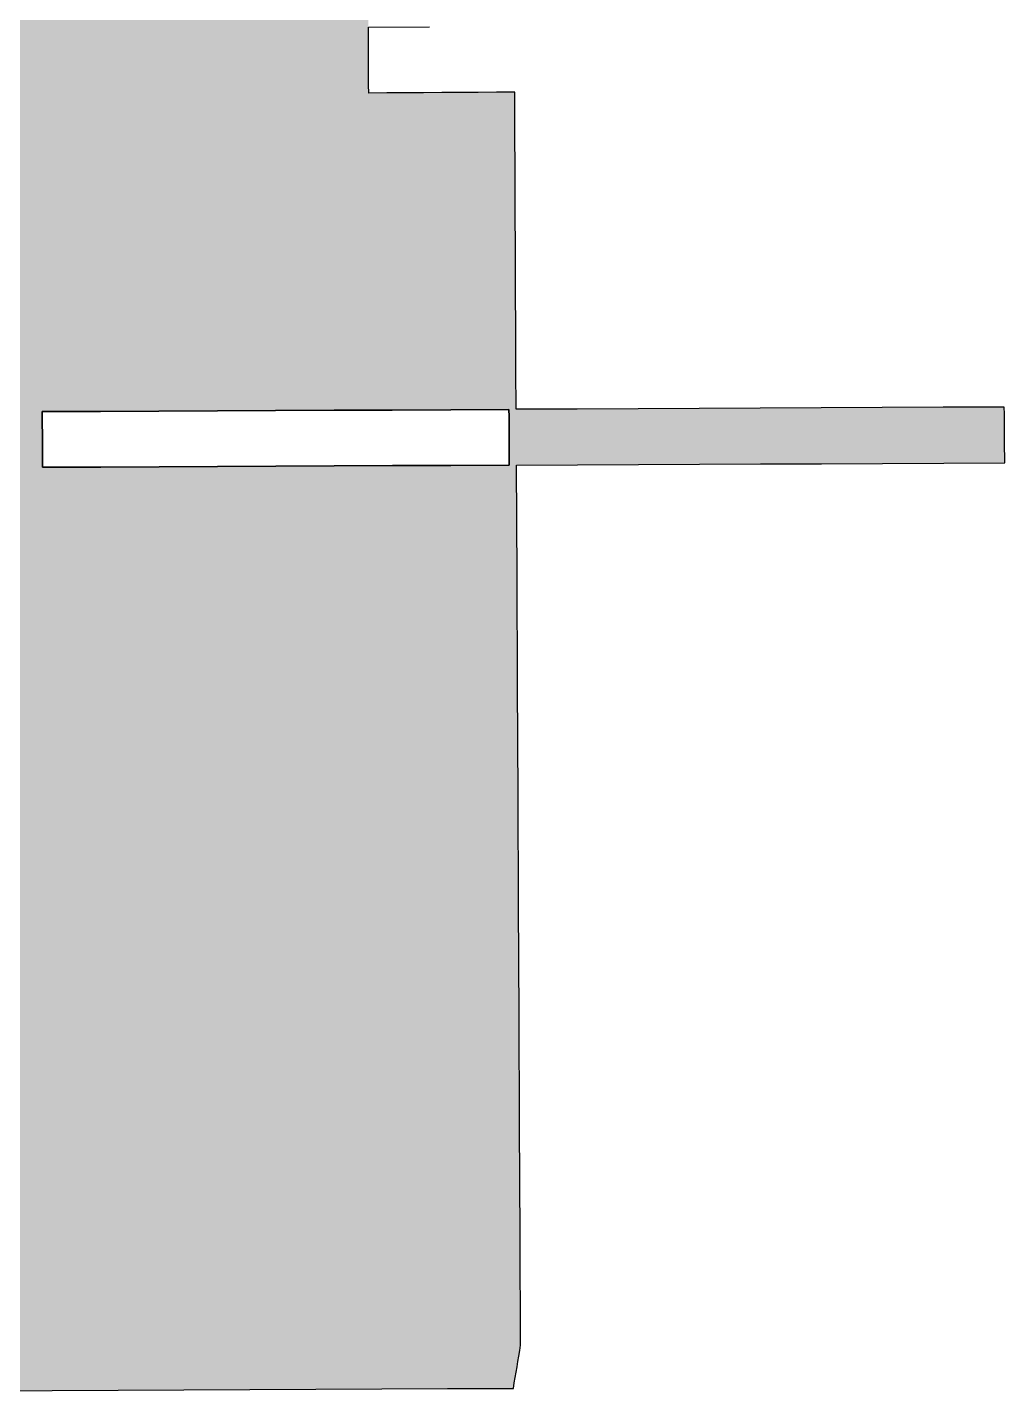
# Model space of a CAD drawing. Extents: x 4.5 to 35.8, y -15.7 to -10.4.
# Drawn here: x 15.901 to 17.308, y -15.619 to -13.656 of the extents above; entities that cross this region are included whole.
import ezdxf

# ---------------------------------------------------------------- set-up
doc = ezdxf.new("R2010")
doc.units = 0
doc.layers.add('LAYER_1', color=7, linetype='CONTINUOUS')

# ---------------------------------------------------------------- blocks, each defined once
blk = doc.blocks.new('*U5')
at = {"layer": 'LAYER_1', "color": 7}
for points in [[(15.9228, -15.6184), (15.8426, -10.4704), (15.9228, -10.47)], [(15.8426, -15.6187), (15.8426, -10.4704), (15.9228, -15.6184)], [(15.9228, -14.2091), (15.9228, -10.47), (15.9228, -14.2091)], [(15.9228, -14.2091), (15.9228, -10.47), (15.9228, -10.47)], [(15.9228, -14.2091), (15.9228, -10.47), (15.9228, -14.2091)], [(15.9228, -14.2091), (15.9228, -10.47), (15.9228, -10.47)], [(15.9228, -14.2091), (15.9228, -10.47), (15.9229, -14.2091)], [(15.9229, -14.2091), (15.9228, -10.47), (15.9229, -10.47)], [(15.9229, -14.2091), (15.9229, -10.47), (15.9229, -14.2091)], [(15.9229, -14.2091), (15.9229, -10.47), (15.9229, -10.47)], [(15.9229, -14.2091), (15.9229, -10.47), (15.923, -14.2091)], [(15.923, -14.2091), (15.9229, -10.47), (15.923, -10.47)], [(15.923, -14.2091), (15.923, -10.47), (15.923, -14.2091)], [(15.923, -14.2091), (15.923, -10.47), (15.923, -10.47)], [(15.923, -14.2091), (15.923, -10.47), (15.923, -14.2091)], [(15.923, -14.2091), (15.923, -10.47), (15.923, -10.47)], [(15.923, -14.2091), (15.923, -10.47), (15.9231, -14.2091)], [(15.9231, -14.2091), (15.923, -10.47), (15.9231, -10.47)], [(15.9371, -14.209), (15.9231, -10.47), (15.9371, -10.4699)], [(15.9231, -14.2091), (15.9231, -10.47), (15.9371, -14.209)], [(16.0067, -14.2087), (15.9371, -10.4699), (16.0067, -10.4696)], [(15.9371, -14.209), (15.9371, -10.4699), (16.0067, -14.2087)], [(16.0067, -14.2087), (16.0067, -10.4696), (16.0071, -14.2087)], [(16.0071, -14.2087), (16.0067, -10.4696), (16.0071, -10.4696)], [(16.0319, -14.2086), (16.0071, -10.4696), (16.0319, -10.4695)], [(16.0071, -14.2087), (16.0071, -10.4696), (16.0319, -14.2086)], [(16.048, -14.2085), (16.0319, -10.4695), (16.048, -10.4694)], [(16.0319, -14.2086), (16.0319, -10.4695), (16.048, -14.2085)], [(16.0907, -14.2083), (16.048, -10.4694), (16.0907, -10.4692)], [(16.048, -14.2085), (16.048, -10.4694), (16.0907, -14.2083)], [(16.0907, -14.2083), (16.0907, -10.4692), (16.091, -14.2083)], [(16.091, -14.2083), (16.0907, -10.4692), (16.091, -10.4692)], [(16.1267, -14.2081), (16.091, -10.4692), (16.1267, -10.4691)], [(16.091, -14.2083), (16.091, -10.4692), (16.1267, -14.2081)], [(16.1747, -14.2079), (16.1267, -10.4691), (16.1747, -10.4688)], [(16.1267, -14.2081), (16.1267, -10.4691), (16.1747, -14.2079)], [(16.1747, -14.2079), (16.1747, -10.4688), (16.175, -14.2079)], [(16.175, -14.2079), (16.1747, -10.4688), (16.175, -10.4688)], [(16.2215, -14.2077), (16.175, -10.4688), (16.2215, -10.4686)], [(16.175, -14.2079), (16.175, -10.4688), (16.2215, -14.2077)], [(16.2586, -14.2075), (16.2215, -10.4686), (16.2586, -10.4685)], [(16.2215, -14.2077), (16.2215, -10.4686), (16.2586, -14.2075)], [(16.2586, -14.2075), (16.2586, -10.4685), (16.2589, -14.2075)], [(16.2589, -14.2075), (16.2586, -10.4685), (16.2589, -10.4685)], [(16.3164, -14.2073), (16.2589, -10.4685), (16.3164, -10.4682)], [(16.2589, -14.2075), (16.2589, -10.4685), (16.3164, -14.2073)], [(16.3426, -14.2071), (16.3164, -10.4682), (16.3426, -10.4681)], [(16.3164, -14.2073), (16.3164, -10.4682), (16.3426, -14.2071)], [(16.3426, -14.2071), (16.3426, -10.4681), (16.3429, -14.2071)], [(16.3429, -14.2071), (16.3426, -10.4681), (16.3429, -10.4681)], [(16.3922, -14.2069), (16.3429, -10.4681), (16.3922, -10.4678)], [(16.3429, -14.2071), (16.3429, -10.4681), (16.3922, -14.2069)], [(16.3922, -13.6557), (16.3922, -10.4678), (16.3922, -13.6557)], [(16.3922, -14.2069), (16.3922, -13.6557), (16.3922, -14.2069)], [(16.3922, -14.2069), (16.3922, -13.6557), (16.3922, -13.6676)], [(16.3922, -14.2069), (16.3922, -13.6676), (16.3923, -14.2069)], [(16.3923, -14.2069), (16.3922, -13.6676), (16.3923, -13.6794)], [(16.3923, -14.2069), (16.3923, -13.6794), (16.3923, -14.2069)], [(16.3923, -14.2069), (16.3923, -13.6794), (16.3923, -13.6912)], [(16.3923, -14.2069), (16.3923, -13.6912), (16.3923, -14.2069)], [(16.3923, -14.2069), (16.3923, -13.6912), (16.3923, -13.7031)], [(16.3923, -14.2069), (16.3923, -13.7031), (16.3924, -14.2069)], [(16.3924, -14.2069), (16.3923, -13.7031), (16.3924, -13.7149)], [(16.3924, -14.2069), (16.3924, -13.7149), (16.3924, -14.2069)], [(16.3924, -14.2069), (16.3924, -13.7149), (16.3924, -13.7267)], [(16.3924, -14.2069), (16.3924, -13.7267), (16.3924, -14.2069)], [(16.3924, -14.2069), (16.3924, -13.7267), (16.3924, -13.7385)], [(16.3924, -14.2069), (16.3924, -13.7385), (16.3925, -14.2069)], [(16.3925, -14.2069), (16.3924, -13.7385), (16.3925, -13.7504)], [(16.4112, -14.2068), (16.3925, -13.7504), (16.4112, -13.7503)], [(16.3925, -14.2069), (16.3925, -13.7504), (16.4112, -14.2068)], [(16.4188, -14.2068), (16.4112, -13.7503), (16.4188, -13.7502)], [(16.4112, -14.2068), (16.4112, -13.7503), (16.4188, -14.2068)], [(16.4188, -14.2068), (16.4188, -13.7502), (16.4265, -14.2068)], [(16.4265, -14.2068), (16.4188, -13.7502), (16.4265, -13.7502)], [(16.4265, -14.2068), (16.4265, -13.7502), (16.4268, -14.2068)], [(16.4268, -14.2068), (16.4265, -13.7502), (16.4268, -13.7502)], [(16.4451, -14.2067), (16.4268, -13.7502), (16.4451, -13.7501)], [(16.4268, -14.2068), (16.4268, -13.7502), (16.4451, -14.2067)], [(16.4713, -14.2065), (16.4451, -13.7501), (16.4713, -13.75)], [(16.4451, -14.2067), (16.4451, -13.7501), (16.4713, -14.2065)], [(16.48, -14.2065), (16.4713, -13.75), (16.48, -13.7499)], [(16.4713, -14.2065), (16.4713, -13.75), (16.48, -14.2065)], [(16.4976, -14.2064), (16.48, -13.7499), (16.4976, -13.7498)], [(16.48, -14.2065), (16.48, -13.7499), (16.4976, -14.2064)], [(16.4976, -14.2064), (16.4976, -13.7498), (16.506, -14.2064)], [(16.506, -14.2064), (16.4976, -13.7498), (16.506, -13.7498)], [(16.506, -14.2064), (16.506, -13.7498), (16.5089, -14.2064)], [(16.5089, -14.2064), (16.506, -13.7498), (16.5089, -13.7498)], [(16.5089, -14.2064), (16.5089, -13.7498), (16.5105, -14.2064)], [(16.5105, -14.2064), (16.5089, -13.7498), (16.5105, -13.7498)], [(16.5105, -14.2064), (16.5105, -13.7498), (16.5108, -14.2064)], [(16.5108, -14.2064), (16.5105, -13.7498), (16.5108, -13.7498)], [(16.5239, -14.2063), (16.5108, -13.7498), (16.5239, -13.7497)], [(16.5108, -14.2064), (16.5108, -13.7498), (16.5239, -14.2063)], [(16.5502, -14.2062), (16.5239, -13.7497), (16.5502, -13.7496)], [(16.5239, -14.2063), (16.5239, -13.7497), (16.5502, -14.2062)], [(16.5678, -14.2061), (16.5502, -13.7496), (16.5678, -13.7495)], [(16.5502, -14.2062), (16.5502, -13.7496), (16.5678, -14.2061)], [(16.5765, -14.2061), (16.5678, -13.7495), (16.5765, -13.7494)], [(16.5678, -14.2061), (16.5678, -13.7495), (16.5765, -14.2061)], [(16.5765, -14.2061), (16.5765, -13.7494), (16.5915, -14.206)], [(16.5915, -14.206), (16.5765, -13.7494), (16.5915, -13.7494)], [(16.5915, -14.206), (16.5915, -13.7494), (16.5922, -14.206)], [(16.5922, -14.206), (16.5915, -13.7494), (16.5922, -13.7494)], [(16.593, -14.206), (16.5922, -13.7494), (16.593, -13.7493)], [(16.5922, -14.206), (16.5922, -13.7494), (16.593, -14.206)], [(16.593, -14.206), (16.593, -13.7493), (16.5937, -14.206)], [(16.5937, -14.206), (16.593, -13.7493), (16.5937, -13.7493)], [(16.5937, -14.206), (16.5937, -13.7493), (16.5944, -14.206)], [(16.5944, -14.206), (16.5937, -13.7493), (16.5944, -13.7493)], [(16.5944, -14.206), (16.5944, -13.7493), (16.5944, -14.206)], [(16.5944, -14.206), (16.5944, -13.7493), (16.5944, -13.7493)], [(16.5944, -14.206), (16.5944, -13.7493), (16.5945, -14.216)], [(16.5945, -14.216), (16.5944, -13.7493), (16.5945, -13.7493)], [(16.5945, -14.216), (16.5945, -13.7493), (16.5945, -14.226)], [(16.5945, -14.226), (16.5945, -13.7493), (16.5945, -13.7493)], [(16.5945, -14.226), (16.5945, -13.7493), (16.5946, -14.236)], [(16.5946, -14.236), (16.5945, -13.7493), (16.5946, -13.7493)], [(16.5946, -14.236), (16.5946, -13.7493), (16.5946, -14.2461)], [(16.5946, -14.2461), (16.5946, -13.7493), (16.5946, -13.7493)], [(16.5946, -14.2461), (16.5946, -13.7493), (16.5946, -14.2561)], [(16.5946, -14.2561), (16.5946, -13.7493), (16.5946, -13.7493)], [(16.5946, -14.2561), (16.5946, -13.7493), (16.5947, -14.2661)], [(16.5947, -14.2661), (16.5946, -13.7493), (16.5947, -13.7493)], [(16.5947, -14.2661), (16.5947, -13.7493), (16.5947, -14.2761)], [(16.5947, -14.2761), (16.5947, -13.7493), (16.5947, -13.7493)], [(16.5947, -14.2761), (16.5947, -13.7493), (16.5948, -14.2861)], [(16.5948, -14.2861), (16.5947, -13.7493), (16.5948, -13.7493)], [(16.5948, -15.6153), (16.5948, -13.7493), (16.5951, -15.6153)], [(16.5951, -15.6153), (16.5948, -13.7493), (16.5951, -13.7493)], [(16.5951, -15.6153), (16.5951, -13.7493), (16.5958, -15.6153)], [(16.5958, -15.6153), (16.5951, -13.7493), (16.5958, -13.7493)], [(16.5958, -15.6153), (16.5958, -13.7493), (16.5966, -15.6153)], [(16.5966, -15.6153), (16.5958, -13.7493), (16.5966, -13.7493)], [(16.5966, -15.6153), (16.5966, -13.7493), (16.5973, -15.6153)], [(16.5973, -15.6153), (16.5966, -13.7493), (16.5973, -13.7493)], [(16.5973, -15.6153), (16.5973, -13.7493), (16.6008, -15.6153)], [(16.6008, -15.6153), (16.5973, -13.7493), (16.6008, -13.7493)], [(16.6008, -15.6153), (16.6008, -13.7493), (16.6021, -15.6076)], [(16.6021, -15.6076), (16.6008, -13.7493), (16.6021, -13.7493)], [(16.6021, -15.6076), (16.6021, -13.7493), (16.6028, -15.6033)], [(16.6028, -15.6033), (16.6021, -13.7493), (16.6028, -13.7493)], [(16.6028, -15.6033), (16.6028, -13.7493), (16.603, -15.6018)], [(16.603, -15.6018), (16.6028, -13.7493), (16.603, -13.8063)], [(16.603, -15.6018), (16.603, -13.8063), (16.6033, -15.6004)], [(16.6033, -15.6004), (16.603, -13.8063), (16.6033, -13.8634)], [(16.6033, -15.6004), (16.6033, -13.8634), (16.6034, -15.5998)], [(16.6034, -15.5998), (16.6033, -13.8634), (16.6034, -13.8893)], [(16.6034, -15.5998), (16.6034, -13.8893), (16.6035, -15.599)], [(16.6035, -15.599), (16.6034, -13.8893), (16.6035, -13.9205)], [(16.6035, -15.599), (16.6035, -13.9205), (16.6037, -15.5976)], [(16.6037, -15.5976), (16.6035, -13.9205), (16.6037, -13.9775)], [(16.6037, -15.5976), (16.6037, -13.9775), (16.604, -15.596)], [(16.604, -15.596), (16.6037, -13.9775), (16.604, -14.0346)], [(16.604, -15.596), (16.604, -14.0346), (16.6042, -15.5946)], [(16.6042, -15.5946), (16.604, -14.0346), (16.6042, -14.0916)], [(16.6042, -15.5946), (16.6042, -14.0916), (16.6045, -15.5932)], [(16.6045, -15.5932), (16.6042, -14.0916), (16.6045, -14.1487)], [(16.6045, -15.5932), (16.6045, -14.1487), (16.6047, -15.592)], [(16.6047, -15.592), (16.6045, -14.1487), (16.6047, -14.1915)], [(16.6047, -15.592), (16.6047, -14.1915), (16.6047, -15.5916)], [(16.6047, -15.5916), (16.6047, -14.1915), (16.6047, -14.2058)], [(15.9228, -15.6184), (15.9228, -14.2091), (15.9228, -15.6184)], [(15.9228, -15.6184), (15.9228, -14.2091), (15.9228, -14.2191)], [(16.6047, -15.5916), (16.6047, -14.2058), (16.6053, -15.5882)], [(16.6053, -15.5882), (16.6047, -14.2058), (16.6053, -14.2058)], [(16.6053, -14.2861), (16.6053, -14.2058), (16.606, -14.2861)], [(16.606, -14.2861), (16.6053, -14.2058), (16.606, -14.2058)], [(16.606, -14.2861), (16.606, -14.2058), (16.606, -14.2861)], [(16.606, -14.2861), (16.606, -14.2058), (16.606, -14.2058)], [(16.606, -14.2861), (16.606, -14.2058), (16.6068, -14.2861)], [(16.6068, -14.2861), (16.606, -14.2058), (16.6068, -14.2058)], [(16.6068, -14.2861), (16.6068, -14.2058), (16.6073, -14.2861)], [(16.6073, -14.2861), (16.6068, -14.2058), (16.6073, -14.2058)], [(16.6073, -14.2861), (16.6073, -14.2058), (16.6075, -14.2861)], [(16.6075, -14.2861), (16.6073, -14.2058), (16.6075, -14.2058)], [(16.6082, -14.2861), (16.6075, -14.2058), (16.6082, -14.2057)], [(16.6075, -14.2861), (16.6075, -14.2058), (16.6082, -14.2861)], [(16.6082, -14.2861), (16.6082, -14.2057), (16.6086, -14.2861)], [(16.6086, -14.2861), (16.6082, -14.2057), (16.6086, -14.2057)], [(16.6086, -14.2861), (16.6086, -14.2057), (16.609, -14.2861)], [(16.609, -14.2861), (16.6086, -14.2057), (16.609, -14.2057)], [(16.609, -14.2861), (16.609, -14.2057), (16.6097, -14.2861)], [(16.6097, -14.2861), (16.609, -14.2057), (16.6097, -14.2057)], [(16.6097, -14.2861), (16.6097, -14.2057), (16.6099, -14.2861)], [(16.6099, -14.2861), (16.6097, -14.2057), (16.6099, -14.2057)], [(16.6099, -14.2861), (16.6099, -14.2057), (16.6104, -14.2861)], [(16.6104, -14.2861), (16.6099, -14.2057), (16.6104, -14.2057)], [(16.6104, -14.2861), (16.6104, -14.2057), (16.6112, -14.2861)], [(16.6112, -14.2861), (16.6104, -14.2057), (16.6112, -14.2057)], [(16.6556, -14.2859), (16.6112, -14.2057), (16.6556, -14.2055)], [(16.6112, -14.2861), (16.6112, -14.2057), (16.6556, -14.2859)], [(16.6925, -14.2857), (16.6556, -14.2055), (16.6925, -14.2054)], [(16.6556, -14.2859), (16.6556, -14.2055), (16.6925, -14.2857)], [(16.6925, -14.2857), (16.6925, -14.2054), (16.6931, -14.2857)], [(16.6931, -14.2857), (16.6925, -14.2054), (16.6931, -14.2054)], [(16.7435, -14.2855), (16.6931, -14.2054), (16.7435, -14.2051)], [(16.6931, -14.2857), (16.6931, -14.2054), (16.7435, -14.2855)], [(16.7804, -14.2853), (16.7435, -14.2051), (16.7804, -14.2049)], [(16.7435, -14.2855), (16.7435, -14.2051), (16.7804, -14.2853)], [(16.7804, -14.2853), (16.7804, -14.2049), (16.781, -14.2853)], [(16.781, -14.2853), (16.7804, -14.2049), (16.781, -14.2049)], [(16.8313, -14.2851), (16.781, -14.2049), (16.8313, -14.2047)], [(16.781, -14.2853), (16.781, -14.2049), (16.8313, -14.2851)], [(16.8313, -14.2851), (16.8313, -14.2047), (16.837, -14.2851)], [(16.837, -14.2851), (16.8313, -14.2047), (16.837, -14.2047)], [(16.8682, -14.2849), (16.837, -14.2047), (16.8682, -14.2045)], [(16.837, -14.2851), (16.837, -14.2047), (16.8682, -14.2849)], [(16.8682, -14.2849), (16.8682, -14.2045), (16.8688, -14.2849)], [(16.8688, -14.2849), (16.8682, -14.2045), (16.8688, -14.2045)], [(16.8688, -14.2849), (16.8688, -14.2045), (16.8697, -14.2849)], [(16.8697, -14.2849), (16.8688, -14.2045), (16.8697, -14.2045)], [(16.9191, -14.2847), (16.8697, -14.2045), (16.9191, -14.2043)], [(16.8697, -14.2849), (16.8697, -14.2045), (16.9191, -14.2847)], [(16.956, -14.2845), (16.9191, -14.2043), (16.956, -14.2041)], [(16.9191, -14.2847), (16.9191, -14.2043), (16.956, -14.2845)], [(16.956, -14.2845), (16.956, -14.2041), (16.9566, -14.2845)], [(16.9566, -14.2845), (16.956, -14.2041), (16.9566, -14.2041)], [(16.9566, -14.2845), (16.9566, -14.2041), (16.9697, -14.2844)], [(16.9697, -14.2844), (16.9566, -14.2041), (16.9697, -14.2041)], [(17.0069, -14.2843), (16.9697, -14.2041), (17.0069, -14.2039)], [(16.9697, -14.2844), (16.9697, -14.2041), (17.0069, -14.2843)], [(17.0438, -14.2841), (17.0069, -14.2039), (17.0438, -14.2037)], [(17.0069, -14.2843), (17.0069, -14.2039), (17.0438, -14.2841)], [(17.0438, -14.2841), (17.0438, -14.2037), (17.0444, -14.2841)], [(17.0444, -14.2841), (17.0438, -14.2037), (17.0444, -14.2037)], [(17.0768, -14.2839), (17.0444, -14.2037), (17.0768, -14.2036)], [(17.0444, -14.2841), (17.0444, -14.2037), (17.0768, -14.2839)], [(17.0936, -14.2839), (17.0768, -14.2036), (17.0936, -14.2035)], [(17.0768, -14.2839), (17.0768, -14.2036), (17.0936, -14.2839)], [(17.0936, -14.2839), (17.0936, -14.2035), (17.0938, -14.2839)], [(17.0938, -14.2839), (17.0936, -14.2035), (17.0938, -14.2035)], [(17.0938, -14.2839), (17.0938, -14.2035), (17.0939, -14.2839)], [(17.0939, -14.2839), (17.0938, -14.2035), (17.0939, -14.2035)], [(17.0939, -14.2839), (17.0939, -14.2035), (17.094, -14.2839)], [(17.094, -14.2839), (17.0939, -14.2035), (17.094, -14.2035)], [(17.094, -14.2839), (17.094, -14.2035), (17.0942, -14.2839)], [(17.0942, -14.2839), (17.094, -14.2035), (17.0942, -14.2035)], [(17.0942, -14.2839), (17.0942, -14.2035), (17.0943, -14.2839)], [(17.0943, -14.2839), (17.0942, -14.2035), (17.0943, -14.2035)], [(17.0943, -14.2839), (17.0943, -14.2035), (17.0945, -14.2839)], [(17.0945, -14.2839), (17.0943, -14.2035), (17.0945, -14.2035)], [(17.0945, -14.2839), (17.0945, -14.2035), (17.0946, -14.2839)], [(17.0946, -14.2839), (17.0945, -14.2035), (17.0946, -14.2035)], [(17.0946, -14.2839), (17.0946, -14.2035), (17.0947, -14.2839)], [(17.0947, -14.2839), (17.0946, -14.2035), (17.0947, -14.2035)], [(17.1316, -14.2837), (17.0947, -14.2035), (17.1316, -14.2033)], [(17.0947, -14.2839), (17.0947, -14.2035), (17.1316, -14.2837)], [(17.1316, -14.2837), (17.1316, -14.2033), (17.1322, -14.2837)], [(17.1322, -14.2837), (17.1316, -14.2033), (17.1322, -14.2033)], [(17.1479, -14.2836), (17.1322, -14.2033), (17.1479, -14.2032)], [(17.1322, -14.2837), (17.1322, -14.2033), (17.1479, -14.2836)], [(17.2195, -14.2833), (17.1479, -14.2032), (17.2195, -14.2029)], [(17.1479, -14.2836), (17.1479, -14.2032), (17.2195, -14.2833)], [(17.2195, -14.2833), (17.2195, -14.2029), (17.2201, -14.2833)], [(17.2201, -14.2833), (17.2195, -14.2029), (17.2201, -14.2029)], [(17.2622, -14.2831), (17.2201, -14.2029), (17.2622, -14.2027)], [(17.2201, -14.2833), (17.2201, -14.2029), (17.2622, -14.2831)], [(17.3073, -14.2829), (17.2622, -14.2027), (17.3073, -14.2025)], [(17.2622, -14.2831), (17.2622, -14.2027), (17.3073, -14.2829)], [(17.3073, -14.2829), (17.3073, -14.2025), (17.3074, -14.2829)], [(17.3074, -14.2829), (17.3073, -14.2025), (17.3074, -14.2125)], [(15.9228, -15.6184), (15.9228, -14.2191), (15.9228, -15.6184)], [(15.9228, -15.6184), (15.9228, -14.2191), (15.9228, -14.2291)], [(15.9228, -15.6184), (15.9228, -14.2291), (15.9229, -15.6184)], [(15.9229, -15.6184), (15.9228, -14.2291), (15.9229, -14.2391)], [(17.3074, -14.2829), (17.3074, -14.2125), (17.3074, -14.2829)], [(17.3074, -14.2829), (17.3074, -14.2125), (17.3074, -14.2226)], [(17.3074, -14.2829), (17.3074, -14.2226), (17.3075, -14.2829)], [(17.3075, -14.2829), (17.3074, -14.2226), (17.3075, -14.2326)], [(15.9229, -15.6184), (15.9229, -14.2391), (15.9229, -15.6184)], [(15.9229, -15.6184), (15.9229, -14.2391), (15.9229, -14.2492)], [(15.9229, -15.6184), (15.9229, -14.2492), (15.923, -15.6184)], [(15.923, -15.6184), (15.9229, -14.2492), (15.923, -14.2592)], [(17.3075, -14.2829), (17.3075, -14.2326), (17.3076, -14.2829)], [(17.3076, -14.2829), (17.3075, -14.2326), (17.3076, -14.2427)], [(17.3076, -14.2829), (17.3076, -14.2427), (17.3076, -14.2829)], [(17.3076, -14.2829), (17.3076, -14.2427), (17.3076, -14.2527)], [(15.923, -15.6184), (15.923, -14.2592), (15.923, -15.6184)], [(15.923, -15.6184), (15.923, -14.2592), (15.923, -14.2692)], [(15.923, -15.6184), (15.923, -14.2692), (15.923, -15.6184)], [(15.923, -15.6184), (15.923, -14.2692), (15.923, -14.2792)], [(17.3076, -14.2829), (17.3076, -14.2527), (17.3077, -14.2829)], [(17.3077, -14.2829), (17.3076, -14.2527), (17.3077, -14.2628)], [(17.3077, -14.2829), (17.3077, -14.2628), (17.3078, -14.2829)], [(17.3078, -14.2829), (17.3077, -14.2628), (17.3078, -14.2728)], [(15.923, -15.6184), (15.923, -14.2792), (15.9231, -15.6184)], [(15.9231, -15.6184), (15.923, -14.2792), (15.9231, -14.2892)], [(15.9231, -15.6184), (15.9231, -14.2892), (15.9371, -15.6183)], [(15.9371, -15.6183), (15.9231, -14.2892), (15.9371, -14.2892)], [(16.0067, -15.618), (15.9371, -14.2892), (16.0067, -14.2889)], [(15.9371, -15.6183), (15.9371, -14.2892), (16.0067, -15.618)], [(16.0067, -15.618), (16.0067, -14.2889), (16.0071, -15.618)], [(16.0071, -15.618), (16.0067, -14.2889), (16.0071, -14.2889)], [(16.0319, -15.6179), (16.0071, -14.2889), (16.0319, -14.2887)], [(16.0071, -15.618), (16.0071, -14.2889), (16.0319, -15.6179)], [(16.0319, -15.6179), (16.0319, -14.2887), (16.048, -15.6178)], [(16.048, -15.6178), (16.0319, -14.2887), (16.048, -14.2887)], [(16.0907, -15.6176), (16.048, -14.2887), (16.0907, -14.2885)], [(16.048, -15.6178), (16.048, -14.2887), (16.0907, -15.6176)], [(16.0907, -15.6176), (16.0907, -14.2885), (16.091, -15.6176)], [(16.091, -15.6176), (16.0907, -14.2885), (16.091, -14.2885)], [(16.1267, -15.6175), (16.091, -14.2885), (16.1267, -14.2883)], [(16.091, -15.6176), (16.091, -14.2885), (16.1267, -15.6175)], [(16.1747, -15.6172), (16.1267, -14.2883), (16.1747, -14.2881)], [(16.1267, -15.6175), (16.1267, -14.2883), (16.1747, -15.6172)], [(16.1747, -15.6172), (16.1747, -14.2881), (16.175, -15.6172)], [(16.175, -15.6172), (16.1747, -14.2881), (16.175, -14.2881)], [(16.2215, -15.617), (16.175, -14.2881), (16.2215, -14.2879)], [(16.175, -15.6172), (16.175, -14.2881), (16.2215, -15.617)], [(16.2586, -15.6169), (16.2215, -14.2879), (16.2586, -14.2877)], [(16.2215, -15.617), (16.2215, -14.2879), (16.2586, -15.6169)], [(16.2586, -15.6169), (16.2586, -14.2877), (16.2589, -15.6169)], [(16.2589, -15.6169), (16.2586, -14.2877), (16.2589, -14.2877)], [(16.3164, -15.6166), (16.2589, -14.2877), (16.3164, -14.2874)], [(16.2589, -15.6169), (16.2589, -14.2877), (16.3164, -15.6166)], [(16.3426, -15.6165), (16.3164, -14.2874), (16.3426, -14.2873)], [(16.3164, -15.6166), (16.3164, -14.2874), (16.3426, -15.6165)], [(16.3426, -15.6165), (16.3426, -14.2873), (16.3429, -15.6165)], [(16.3429, -15.6165), (16.3426, -14.2873), (16.3429, -14.2873)], [(16.3922, -15.6163), (16.3429, -14.2873), (16.3922, -14.2871)], [(16.3429, -15.6165), (16.3429, -14.2873), (16.3922, -15.6163)], [(16.3922, -15.6163), (16.3922, -14.2871), (16.3922, -15.6163)], [(16.3922, -15.6163), (16.3922, -14.2871), (16.3922, -14.2871)], [(16.3922, -15.6163), (16.3922, -14.2871), (16.3923, -15.6163)], [(16.3923, -15.6163), (16.3922, -14.2871), (16.3923, -14.2871)], [(16.3923, -15.6163), (16.3923, -14.2871), (16.3923, -15.6163)], [(16.3923, -15.6163), (16.3923, -14.2871), (16.3923, -14.2871)], [(16.3923, -15.6163), (16.3923, -14.2871), (16.3923, -15.6163)], [(16.3923, -15.6163), (16.3923, -14.2871), (16.3923, -14.2871)], [(16.3923, -15.6163), (16.3923, -14.2871), (16.3924, -15.6163)], [(16.3924, -15.6163), (16.3923, -14.2871), (16.3924, -14.2871)], [(16.3924, -15.6163), (16.3924, -14.2871), (16.3924, -15.6163)], [(16.3924, -15.6163), (16.3924, -14.2871), (16.3924, -14.2871)], [(16.3924, -15.6163), (16.3924, -14.2871), (16.3924, -15.6163)], [(16.3924, -15.6163), (16.3924, -14.2871), (16.3924, -14.2871)], [(16.3924, -15.6163), (16.3924, -14.2871), (16.3925, -15.6163)], [(16.3925, -15.6163), (16.3924, -14.2871), (16.3925, -14.2871)], [(16.4112, -15.6162), (16.3925, -14.2871), (16.4112, -14.287)], [(16.3925, -15.6163), (16.3925, -14.2871), (16.4112, -15.6162)], [(16.4112, -15.6162), (16.4112, -14.287), (16.4188, -15.6161)], [(16.4188, -15.6161), (16.4112, -14.287), (16.4188, -14.287)], [(16.4265, -15.6161), (16.4188, -14.287), (16.4265, -14.2869)], [(16.4188, -15.6161), (16.4188, -14.287), (16.4265, -15.6161)], [(16.4265, -15.6161), (16.4265, -14.2869), (16.4268, -15.6161)], [(16.4268, -15.6161), (16.4265, -14.2869), (16.4268, -14.2869)], [(16.4451, -15.616), (16.4268, -14.2869), (16.4451, -14.2868)], [(16.4268, -15.6161), (16.4268, -14.2869), (16.4451, -15.616)], [(16.4713, -15.6159), (16.4451, -14.2868), (16.4713, -14.2867)], [(16.4451, -15.616), (16.4451, -14.2868), (16.4713, -15.6159)], [(16.4713, -15.6159), (16.4713, -14.2867), (16.48, -15.6159)], [(16.48, -15.6159), (16.4713, -14.2867), (16.48, -14.2867)], [(16.4976, -15.6158), (16.48, -14.2867), (16.4976, -14.2866)], [(16.48, -15.6159), (16.48, -14.2867), (16.4976, -15.6158)], [(16.4976, -15.6158), (16.4976, -14.2866), (16.506, -15.6157)], [(16.506, -15.6157), (16.4976, -14.2866), (16.506, -14.2866)], [(16.5089, -15.6157), (16.506, -14.2866), (16.5089, -14.2865)], [(16.506, -15.6157), (16.506, -14.2866), (16.5089, -15.6157)], [(16.5089, -15.6157), (16.5089, -14.2865), (16.5105, -15.6157)], [(16.5105, -15.6157), (16.5089, -14.2865), (16.5105, -14.2865)], [(16.5105, -15.6157), (16.5105, -14.2865), (16.5108, -15.6157)], [(16.5108, -15.6157), (16.5105, -14.2865), (16.5108, -14.2865)], [(16.5108, -15.6157), (16.5108, -14.2865), (16.5239, -15.6157)], [(16.5239, -15.6157), (16.5108, -14.2865), (16.5239, -14.2865)], [(16.5502, -15.6155), (16.5239, -14.2865), (16.5502, -14.2863)], [(16.5239, -15.6157), (16.5239, -14.2865), (16.5502, -15.6155)], [(16.5502, -15.6155), (16.5502, -14.2863), (16.5678, -15.6155)], [(16.5678, -15.6155), (16.5502, -14.2863), (16.5678, -14.2863)], [(16.5765, -15.6154), (16.5678, -14.2863), (16.5765, -14.2862)], [(16.5678, -15.6155), (16.5678, -14.2863), (16.5765, -15.6154)], [(16.5765, -15.6154), (16.5765, -14.2862), (16.5915, -15.6153)], [(16.5915, -15.6153), (16.5765, -14.2862), (16.5915, -14.2862)], [(16.5915, -15.6153), (16.5915, -14.2862), (16.5922, -15.6153)], [(16.5922, -15.6153), (16.5915, -14.2862), (16.5922, -14.2862)], [(16.5922, -15.6153), (16.5922, -14.2862), (16.593, -15.6153)], [(16.593, -15.6153), (16.5922, -14.2862), (16.593, -14.2862)], [(16.5937, -15.6153), (16.593, -14.2862), (16.5937, -14.2861)], [(16.593, -15.6153), (16.593, -14.2862), (16.5937, -15.6153)], [(16.5937, -15.6153), (16.5937, -14.2861), (16.5944, -15.6153)], [(16.5944, -15.6153), (16.5937, -14.2861), (16.5944, -14.2861)], [(16.5944, -15.6153), (16.5944, -14.2861), (16.5944, -15.6153)], [(16.5944, -15.6153), (16.5944, -14.2861), (16.5944, -14.2861)], [(16.5944, -15.6153), (16.5944, -14.2861), (16.5945, -15.6153)], [(16.5945, -15.6153), (16.5944, -14.2861), (16.5945, -14.2861)], [(16.5945, -15.6153), (16.5945, -14.2861), (16.5945, -15.6153)], [(16.5945, -15.6153), (16.5945, -14.2861), (16.5945, -14.2861)], [(16.5945, -15.6153), (16.5945, -14.2861), (16.5946, -15.6153)], [(16.5946, -15.6153), (16.5945, -14.2861), (16.5946, -14.2861)], [(16.5946, -15.6153), (16.5946, -14.2861), (16.5946, -15.6153)], [(16.5946, -15.6153), (16.5946, -14.2861), (16.5946, -14.2861)], [(16.5946, -15.6153), (16.5946, -14.2861), (16.5946, -15.6153)], [(16.5946, -15.6153), (16.5946, -14.2861), (16.5946, -14.2861)], [(16.5946, -15.6153), (16.5946, -14.2861), (16.5947, -15.6153)], [(16.5947, -15.6153), (16.5946, -14.2861), (16.5947, -14.2861)], [(16.5947, -15.6153), (16.5947, -14.2861), (16.5947, -15.6153)], [(16.5947, -15.6153), (16.5947, -14.2861), (16.5947, -14.2861)], [(16.5947, -15.6153), (16.5947, -14.2861), (16.5948, -15.6153)], [(16.5948, -15.6153), (16.5947, -14.2861), (16.5948, -14.2861)], [(16.6053, -15.5882), (16.6053, -14.2861), (16.606, -15.5843)], [(16.606, -15.5843), (16.6053, -14.2861), (16.606, -14.4259)], [(17.3078, -14.2829), (17.3078, -14.2728), (17.3079, -14.2829)], [(16.606, -15.5843), (16.606, -14.4259), (16.606, -15.5838)], [(16.606, -15.5838), (16.606, -14.4259), (16.606, -14.4445)], [(16.606, -15.5838), (16.606, -14.4445), (16.6068, -15.5794)], [(16.6068, -15.5794), (16.606, -14.4445), (16.6068, -14.6029)], [(16.6068, -15.5794), (16.6068, -14.6029), (16.6073, -15.5765)], [(16.6073, -15.5765), (16.6068, -14.6029), (16.6073, -14.7101)], [(16.6073, -15.5765), (16.6073, -14.7101), (16.6075, -15.5751)], [(16.6075, -15.5751), (16.6073, -14.7101), (16.6075, -14.7613)], [(16.6075, -15.5751), (16.6075, -14.7613), (16.6082, -15.5707)], [(16.6082, -15.5707), (16.6075, -14.7613), (16.6082, -14.9197)], [(16.6082, -15.5707), (16.6082, -14.9197), (16.6086, -15.5688)], [(16.6086, -15.5688), (16.6082, -14.9197), (16.6086, -14.9896)], [(16.6086, -15.5688), (16.6086, -14.9896), (16.609, -15.5663)], [(16.609, -15.5663), (16.6086, -14.9896), (16.609, -15.0781)], [(16.609, -15.5663), (16.609, -15.0781), (16.6097, -15.5619)], [(16.6097, -15.5619), (16.609, -15.0781), (16.6097, -15.2365)], [(16.6097, -15.5619), (16.6097, -15.2365), (16.6099, -15.561)], [(16.6099, -15.561), (16.6097, -15.2365), (16.6099, -15.2691)], [(16.6099, -15.561), (16.6099, -15.2691), (16.6104, -15.5576)], [(16.6104, -15.5576), (16.6099, -15.2691), (16.6104, -15.3949)], [(16.6104, -15.5576), (16.6104, -15.3949), (16.6112, -15.5532)]]:
    blk.add_solid(points, dxfattribs=at)
blk = doc.blocks.new('BLOCK_2')
at = {"layer": 'LAYER_1'}
for points in [[(15.8423, -15.6187), (15.9371, -15.6183), (16.0319, -15.6179), (16.1267, -15.6175), (16.2215, -15.617), (16.3164, -15.6166), (16.4112, -15.6162), (16.506, -15.6157), (16.6008, -15.6153), (16.6021, -15.6076), (16.6034, -15.5998), (16.6047, -15.592), (16.606, -15.5843), (16.6073, -15.5765), (16.6086, -15.5688), (16.6099, -15.561), (16.6112, -15.5532), (16.6104, -15.3949), (16.6097, -15.2365), (16.609, -15.0781), (16.6082, -14.9197), (16.6075, -14.7613), (16.6068, -14.6029), (16.606, -14.4445), (16.6053, -14.2861), (16.6931, -14.2857), (16.781, -14.2853), (16.8688, -14.2849), (16.9566, -14.2845), (17.0444, -14.2841), (17.1322, -14.2837), (17.2201, -14.2833), (17.3079, -14.2829), (17.3078, -14.2728), (17.3077, -14.2628), (17.3076, -14.2527), (17.3076, -14.2427), (17.3075, -14.2326), (17.3074, -14.2226), (17.3074, -14.2125), (17.3073, -14.2025), (17.2195, -14.2029), (17.1316, -14.2033), (17.0438, -14.2037), (16.956, -14.2041), (16.8682, -14.2045), (16.7804, -14.2049), (16.6925, -14.2054), (16.6047, -14.2058), (16.6045, -14.1487), (16.6042, -14.0916), (16.604, -14.0346), (16.6037, -13.9775), (16.6035, -13.9205), (16.6033, -13.8634), (16.603, -13.8063), (16.6028, -13.7493), (16.5765, -13.7494), (16.5502, -13.7496), (16.5239, -13.7497), (16.4976, -13.7498), (16.4713, -13.75), (16.4451, -13.7501), (16.4188, -13.7502), (16.3925, -13.7504), (16.3924, -13.7385), (16.3924, -13.7267), (16.3924, -13.7149), (16.3923, -13.7031), (16.3923, -13.6912), (16.3923, -13.6794), (16.3922, -13.6676), (16.3922, -13.6557), (16.48, -13.6553)], [(16.2586, -14.2075), (16.1747, -14.2079), (16.0907, -14.2083), (16.0067, -14.2087), (15.9228, -14.2091), (15.9228, -14.2191), (15.9228, -14.2291), (15.9229, -14.2391), (15.9229, -14.2492), (15.923, -14.2592), (15.923, -14.2692), (15.923, -14.2792), (15.9231, -14.2892), (16.0071, -14.2889), (16.091, -14.2885), (16.175, -14.2881), (16.2589, -14.2877), (16.3429, -14.2873), (16.4268, -14.2869), (16.5108, -14.2865), (16.5948, -14.2861), (16.5947, -14.2761), (16.5947, -14.2661), (16.5946, -14.2561), (16.5946, -14.2461), (16.5946, -14.236), (16.5945, -14.226), (16.5945, -14.216), (16.5944, -14.206), (16.5105, -14.2064), (16.4265, -14.2068), (16.3426, -14.2071), (16.2586, -14.2075)], [(16.4265, -14.2068), (16.5105, -14.2064), (16.5944, -14.206), (16.5945, -14.216), (16.5945, -14.226), (16.5946, -14.236), (16.5946, -14.2461), (16.5946, -14.2561), (16.5947, -14.2661), (16.5947, -14.2761), (16.5948, -14.2861), (16.5108, -14.2865), (16.4268, -14.2869), (16.3429, -14.2873), (16.2589, -14.2877), (16.175, -14.2881), (16.091, -14.2885), (16.0071, -14.2889), (15.9231, -14.2892), (15.923, -14.2792), (15.923, -14.2692), (15.923, -14.2592), (15.9229, -14.2492), (15.9229, -14.2391), (15.9228, -14.2291), (15.9228, -14.2191), (15.9228, -14.2091), (16.0067, -14.2087), (16.0907, -14.2083), (16.1747, -14.2079), (16.2586, -14.2075), (16.3426, -14.2071), (16.4265, -14.2068)]]:
    blk.add_lwpolyline(points, dxfattribs=at)
at = {"layer": 'LAYER_1', "color": 7}
blk.add_blockref('*U5', (0, 0), dxfattribs=at)

msp = doc.modelspace()

# ---------------------------------------------------------------- block references
at = {"layer": 'LAYER_1'}
msp.add_blockref('BLOCK_2', (0, 0), dxfattribs=at)

doc.saveas('drawing.dxf')
